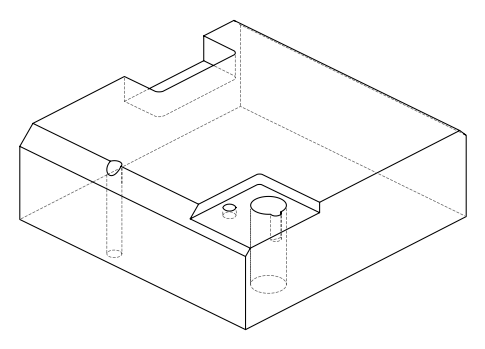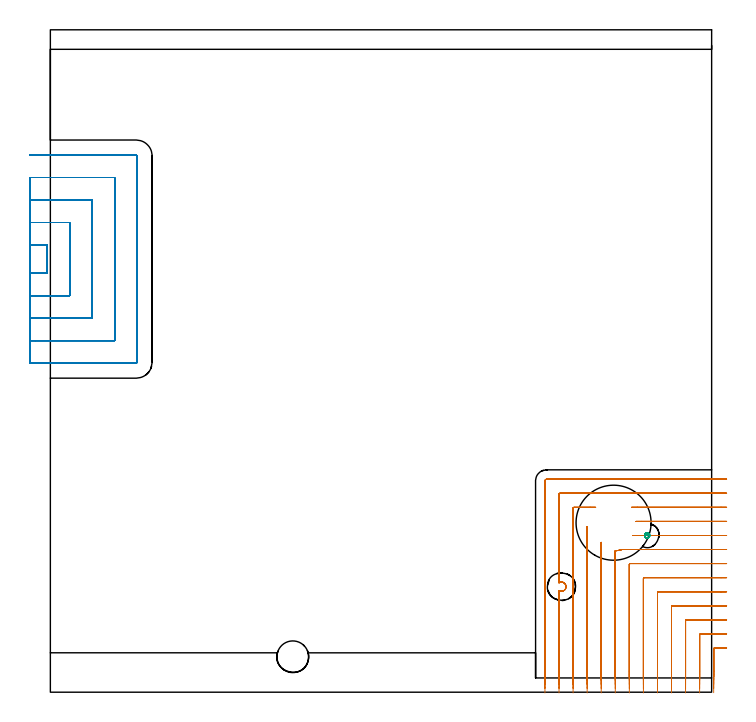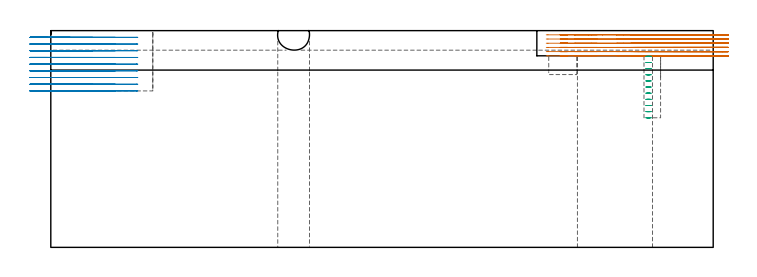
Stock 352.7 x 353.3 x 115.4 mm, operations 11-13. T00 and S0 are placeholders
(PLAN: 13 operations, 10 tool changes, 73.8 min)
(1 SPOT_DRILL | STEP1HOLE | NXT0321_9005460120000 | 0.03 min | 4 mm3)
(2 SPOT_DRILL_1 | STEP1POCKET | NXT0321_9005460120000 | 0.03 min | 1429 mm3)
(3 DRILL_BLIND_HOLE_INTO_CENTER | STEP1HOLE | NXT0301_081 | 0.08 min | 1431 mm3)
(4 GUN_DRILL_THROUGH_HOLE | STEP1HOLE | UGT0307_007 | 0.57 min | 7832 mm3)
(5 DRILL_TO_ENLARGE_THROUGH_HOLE | STEP1HOLE | UGT0301_292 | 0.5 min | 16579 mm3)
(6 INDEXABLE_INSERT_DRILL_THROUGH_HOLE_FROM_SOLID | STEP1HOLE_1 | NXT0302_035 | 0.43 min | 144959 mm3)
(7 DRILL_BLIND_HOLE_INTO_CENTER_1 | STEP1POCKET | NXT0301_128 | 0.05 min | 1090 mm3)
(8 MILL_ROUGH_BLIND_HOLE_CONTOUR | STEP1POCKET | UGT0201_128 | Spiral | 0.33 min | 1558 mm3)
(9 AREA_MILL | FG_CHAMFER_SURFACE | UGT0205_001 | 11.52 min | 19077 mm3)
(10 AREA_MILL_1 | FG_CHAMFER_SURFACE_1 | UGT0205_001 | 18.89 min | 76036 mm3)
(11 MILL_CORNER_NOTCH_RECTANGULAR | CORNER_NOTCH_RECTANGULAR | UGT0201_128 | Follow Part, ap 2.5, ae 75% | 19.47 min | 113040 mm3)
(12 MILL_SLOT | SLOT_PARTIAL_RECTANGULAR | NXT0201_012 | Follow Part, ap 4, ae 75% | 21.32 min | 220400 mm3)
(13 MILL_BLIND_HOLE_FROM_SOLID_MATERIAL | STEP1POCKET_1 | UGT0201_128 | Spiral | 0.6 min | 1885 mm3)
(TOOL NXT0321_9005460120000 | NC Spot Drill, 142deg, 12mm, Carbide, Uncoated | D12 PA142 FL30 Z2)
(TOOL NXT0301_081 | Carbide Drill 11mm [860.1-1100-033A1-MM 2214] | D11 PA140 FL55 Z2)
(TOOL UGT0307_007 | Gun Drill 10 mm | D10 PA130 FL24 Z1)
(TOOL UGT0301_292 | Twist Drill 16.9 mm | D16.9 PA118 FL120 Z2)
(TOOL NXT0302_035 | Index. Insert Drill 40mm [880-D4000L40-05] | D40 PA176 FL200 Z2)
(TOOL NXT0301_128 | Carbide Drill 12mm [861.1-1200-036A1-GP GC34] | D12 PA150 FL37.4 Z2)
(TOOL UGT0201_128 | Carbide End Mill 10.0 | D10 FL15 Z4)
(TOOL UGT0205_001 | Chamfer Mill 20 x 3 x 45 deg. | D20 FL50 Z2)
(TOOL NXT0201_012 | ENDMILL 16mm [2P460-1600-NA 1630] | D16 FL38 Z6)
(OP 11 MILL_CORNER_NOTCH_RECTANGULAR)
G17 G21 G94 G90
T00 M6
G54
G17 G0 G90 X360.7 Y23.6 S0 M3
G43 Z125.4 H0
Z113.167
G94 G1 X357.7 F250.
X354.294 F500.
G3 X353.8 Y23.106 R0.5
G1 Y11.43
Y11.222
X353.793 Y8.222 F250.
G0 Z125.4
X360.7 Y31.1
Z113.167
G1 X357.7
X346.794 F500.
G3 X346.3 Y30.606 R0.5
G1 Y11.43
X346.299 Y11.1
X346.287 Y8.1 F250.
G0 Z125.4
X360.7 Y38.6
Z113.167
G1 X357.7
X339.295 F500.
G3 X338.8 Y38.105 R0.5
G1 Y11.43
X338.799 Y11.1
X338.786 Y8.1 F250.
G0 Z125.4
X360.7 Y46.1
Z113.167
G1 X357.7
X331.795 F500.
G3 X331.3 Y45.605 R0.5
G1 Y11.43
X331.299 Y11.1
X331.285 Y8.1 F250.
G0 Z125.4
X360.7 Y53.6
Z113.167
G1 X357.7
X324.295 F500.
G3 X323.8 Y53.105 R0.5
G1 Y11.43
X323.799 Y11.1
X323.783 Y8.1 F250.
G0 Z125.4
X360.7 Y61.1
Z113.167
G1 X357.7
X316.795 F500.
G3 X316.3 Y60.605 R0.5
G1 Y11.43
G2 X316.299 Y11.1 R52.5
G1 X316.28 Y8.1 F250.
G0 Z125.4
X360.7 Y68.6
Z113.167
G1 X357.7
X309.296 F500.
G3 X308.8 Y68.104 R0.5
G1 Y11.43
G2 X308.799 Y11.1 R45.
G1 X308.777 Y8.1 F250.
G0 Z125.4
X360.7 Y76.1
Z113.167
G1 X357.7
X304.924 F500.
G2 X301.3 Y75.428 R14.999
G1 Y68.104
Y11.43
G2 X301.299 Y11.1 R37.5
G1 X301.272 Y8.1 F250.
G0 Z125.4
X360.7 Y83.6
Z113.167
G1 X357.7
X313.769 F500.
X310.769 F250.
G0 Z125.4
X360.7 Y91.1
Z113.167
G1 X357.7
X315.381 F500.
X312.381 F250.
G0 Z125.4
X360.7 Y98.6
Z113.167
G1 X357.7
X312.956 F500.
X309.956 F250.
G0 Z125.4
X293.8 Y79.932
Z113.167
G1 Y76.932
Y11.43 F500.
G2 X293.798 Y11.1 R30.
G1 X293.765 Y8.1 F250.
G0 Z125.4
X286.3 Y88.285
Z113.167
G1 Y85.285
Y11.43 F500.
G2 X286.298 Y11.1 R22.5
G1 X286.254 Y8.1 F250.
G0 Z125.4
X290.843 Y98.6
Z113.167
G1 X287.843
X279.297 F500.
G3 X278.8 Y98.103 R0.5
G1 Y11.43
G2 X278.796 Y11.1 R15.
G1 X278.73 Y8.101 F250.
G0 Z125.4
X360.7 Y106.1
Z113.167
G1 X357.7
X271.797 F500.
G3 X271.3 Y105.603 R0.5
G1 Y58.375
X271.348 Y58.411
G2 X272.522 Y58.74 R2.475
G1 X272.749 Y58.75
X272.824 Y58.743
X273.215 Y58.659
X273.461 Y58.597
X273.565 Y58.555
X273.696 Y58.483
X273.813 Y58.414
X274.155 Y58.197
X274.268 Y58.093
X274.608 Y57.704
X274.724 Y57.526
X274.812 Y57.324
X274.963 Y56.958
X274.996 Y56.837
X275.011 Y56.685
X275.05 Y56.253
G2 X274.383 Y54.624 R2.397
G1 X273.951 Y54.246
X273.315 Y53.955
X273.204 Y53.922
X272.979 Y53.889
X272.598 Y53.853
X272.447 Y53.851
X272.326 Y53.866
X271.948 Y53.95
X271.665 Y54.026
X271.3 Y54.239
Y11.43
G2 X271.293 Y11.1 R7.5
G1 X271.161 Y8.103 F250.
G0 Z125.4
X360.7 Y113.6
Z113.167
G1 X357.7
X264.7 F500.
G3 X263.8 Y112.7 R0.9
G1 Y11.43
Y8.43 F250.
G0 Z125.4
X360.7 Y23.6
Z110.933
G1 X357.7
X354.294 F500.
G3 X353.8 Y23.106 R0.5
G1 Y11.222
Y8.222 F250.
G0 Z125.4
X360.7 Y31.1
Z110.933
G1 X357.7
X346.794 F500.
G3 X346.3 Y30.606 R0.5
G1 Y11.1
Y8.1 F250.
G0 Z125.4
X360.7 Y38.6
Z110.933
G1 X357.7
X339.295 F500.
G3 X338.8 Y38.105 R0.5
G1 Y11.1
Y8.1 F250.
G0 Z125.4
X360.7 Y46.1
Z110.933
G1 X357.7
X331.795 F500.
G3 X331.3 Y45.605 R0.5
G1 Y11.1
Y8.1 F250.
G0 Z125.4
X360.7 Y53.6
Z110.933
G1 X357.7
X324.295 F500.
G3 X323.8 Y53.105 R0.5
G1 Y11.1
Y8.1 F250.
G0 Z125.4
X360.7 Y61.1
Z110.933
G1 X357.7
X316.795 F500.
G3 X316.3 Y60.605 R0.5
G1 Y11.1
Y8.1 F250.
G0 Z125.4
X360.7 Y68.6
Z110.933
G1 X357.7
X309.296 F500.
G3 X308.8 Y68.104 R0.5
G1 Y11.1
Y8.1 F250.
G0 Z125.4
X360.7 Y76.1
Z110.933
G1 X357.7
X304.922 F500.
G2 X301.3 Y75.429 R15.
G1 Y68.104
Y11.1
Y8.1 F250.
G0 Z125.4
X360.7 Y83.6
Z110.933
G1 X357.7
X313.767 F500.
X310.767 F250.
G0 Z125.4
X360.7 Y91.1
Z110.933
G1 X357.7
X315.381 F500.
X312.381 F250.
G0 Z125.4
X360.7 Y98.6
Z110.933
G1 X357.7
X312.958 F500.
X309.958 F250.
G0 Z125.4
X293.8 Y79.932
Z110.933
G1 Y76.932
Y11.1 F500.
Y8.1 F250.
G0 Z125.4
X286.3 Y88.285
Z110.933
G1 Y85.285
Y11.1 F500.
Y8.1 F250.
G0 Z125.4
X290.842 Y98.6
Z110.933
G1 X287.842
X279.297 F500.
G3 X278.8 Y98.103 R0.5
G1 Y11.1
Y8.1 F250.
G0 Z125.4
X360.7 Y106.1
Z110.933
G1 X357.7
X271.797 F500.
G3 X271.3 Y105.603 R0.5
G1 Y58.375
X271.348 Y58.411
G2 X272.522 Y58.74 R2.476
G1 X272.749 Y58.75
X272.824 Y58.743
X273.215 Y58.659
X273.461 Y58.597
X273.565 Y58.555
X273.696 Y58.483
X273.813 Y58.414
X274.155 Y58.197
X274.268 Y58.093
X274.608 Y57.704
X274.724 Y57.526
X274.812 Y57.324
X274.965 Y56.951
X274.996 Y56.839
X275.05 Y56.222
G2 X274.383 Y54.624 R2.401
G1 X273.951 Y54.246
X273.315 Y53.955
X273.204 Y53.922
X272.566 Y53.853
X272.447 Y53.851
X272.326 Y53.866
X271.948 Y53.95
X271.666 Y54.026
X271.3 Y54.239
Y11.1
Y8.1 F250.
G0 Z125.4
X360.7 Y113.6
Z110.933
G1 X357.7
X264.7 F500.
G3 X263.8 Y112.7 R0.9
G1 Y11.1
Y8.1 F250.
G0 Z125.4
X360.7 Y23.6
Z108.7
G1 X357.7
X354.294 F500.
G3 X353.8 Y23.106 R0.5
G1 Y9.423
Y6.423 F250.
G0 Z125.4
X360.7 Y31.1
Z108.7
G1 X357.7
X346.794 F500.
G3 X346.3 Y30.606 R0.5
G1 Y9.3
Y6.3 F250.
G0 Z125.4
X360.7 Y38.6
Z108.7
G1 X357.7
X339.295 F500.
G3 X338.8 Y38.105 R0.5
G1 Y9.3
Y6.3 F250.
G0 Z125.4
X360.7 Y46.1
Z108.7
G1 X357.7
X331.795 F500.
G3 X331.3 Y45.605 R0.5
G1 Y9.3
Y6.3 F250.
G0 Z125.4
X360.7 Y53.6
Z108.7
G1 X357.7
X324.295 F500.
G3 X323.8 Y53.105 R0.5
G1 Y9.3
Y6.3 F250.
G0 Z125.4
X360.7 Y61.1
Z108.7
G1 X357.7
X316.796 F500.
G3 X316.3 Y60.604 R0.5
G1 Y9.3
Y6.3 F250.
G0 Z125.4
X360.7 Y68.6
Z108.7
G1 X357.7
X309.296 F500.
G3 X308.8 Y68.104 R0.5
G1 Y9.301
Y6.301 F250.
G0 Z125.4
X360.7 Y76.1
Z108.7
G1 X357.7
X304.922 F500.
G2 X301.576 Y75.448 R15.
X301.3 Y75.429 R15.
G1 Y68.104
Y9.301
Y6.301 F250.
G0 Z125.4
X360.7 Y83.6
Z108.7
G1 X357.7
X313.767 F500.
X310.767 F250.
G0 Z125.4
X360.7 Y91.1
Z108.7
G1 X357.7
X315.381 F500.
X312.381 F250.
G0 Z125.4
X360.7 Y98.6
Z108.7
G1 X357.7
X312.956 F500.
X309.956 F250.
G0 Z125.4
X293.8 Y79.932
Z108.7
G1 Y76.932
Y9.301 F500.
Y6.301 F250.
G0 Z125.4
X286.3 Y88.285
Z108.7
G1 Y85.285
Y9.301 F500.
Y6.301 F250.
G0 Z125.4
X290.843 Y98.6
Z108.7
G1 X287.843
X279.297 F500.
G3 X278.8 Y98.103 R0.5
G1 Y9.301
Y6.301 F250.
G0 Z125.4
X360.7 Y106.1
Z108.7
G1 X357.7
X271.797 F500.
G3 X271.3 Y105.603 R0.5
G1 Y58.376
X271.346 Y58.41
G2 X272.522 Y58.74 R2.479
G1 X272.749 Y58.75
X272.824 Y58.743
X273.215 Y58.659
X273.461 Y58.597
X273.565 Y58.555
X273.696 Y58.483
X273.813 Y58.413
X274.155 Y58.197
X274.266 Y58.095
X274.607 Y57.705
X274.725 Y57.525
X274.807 Y57.335
X274.963 Y56.958
X274.996 Y56.839
X275.023 Y56.552
X275.05 Y56.253
G2 X274.385 Y54.626 R2.401
G1 X273.964 Y54.256
X273.95 Y54.246
X273.315 Y53.955
X273.202 Y53.921
G2 X271.957 Y53.947 R2.445
G1 X271.667 Y54.026
X271.3 Y54.24
Y9.301
Y6.301 F250.
G0 Z125.4
X360.7 Y113.6
Z108.7
G1 X357.7
X264.7 F500.
G3 X263.8 Y112.7 R0.9
G1 Y9.301
Y6.301 F250.
G0 Z125.4
X360.7 Y23.6
Z106.467
G1 X357.7
X354.294 F500.
G3 X353.8 Y23.106 R0.5
G1 Y7.189
Y4.189 F250.
G0 Z125.4
X360.7 Y31.1
Z106.467
G1 X357.7
X346.794 F500.
G3 X346.3 Y30.606 R0.5
G1 Y7.067
Y4.067 F250.
G0 Z125.4
X360.7 Y38.6
Z106.467
G1 X357.7
X339.295 F500.
G3 X338.8 Y38.105 R0.5
G1 Y7.067
Y4.067 F250.
G0 Z125.4
X360.7 Y46.1
Z106.467
G1 X357.7
X331.795 F500.
G3 X331.3 Y45.605 R0.5
G1 Y7.067
Y4.067 F250.
G0 Z125.4
X360.7 Y53.6
Z106.467
G1 X357.7
X324.295 F500.
G3 X323.8 Y53.105 R0.5
G1 Y7.067
Y4.067 F250.
G0 Z125.4
X360.7 Y61.1
Z106.467
G1 X357.7
X316.795 F500.
G3 X316.3 Y60.605 R0.5
G1 Y7.067
Y4.067 F250.
G0 Z125.4
X360.7 Y68.6
Z106.467
G1 X357.7
X309.296 F500.
G3 X308.8 Y68.104 R0.5
G1 Y7.067
Y4.067 F250.
G0 Z125.4
X360.7 Y76.1
Z106.467
G1 X357.7
X304.924 F500.
G2 X301.3 Y75.429 R15.
G1 Y68.104
Y7.067
Y4.067 F250.
G0 Z125.4
X360.7 Y83.6
Z106.467
G1 X357.7
X313.769 F500.
X310.769 F250.
G0 Z125.4
X360.7 Y91.1
Z106.467
G1 X357.7
X315.381 F500.
X312.381 F250.
G0 Z125.4
X360.7 Y98.6
Z106.467
G1 X357.7
X312.956 F500.
X309.956 F250.
G0 Z125.4
X293.8 Y79.932
Z106.467
G1 Y76.932
Y7.067 F500.
Y4.067 F250.
G0 Z125.4
X286.3 Y88.285
Z106.467
G1 Y85.285
Y7.068 F500.
Y4.068 F250.
G0 Z125.4
X290.843 Y98.6
Z106.467
G1 X287.843
X279.297 F500.
G3 X278.8 Y98.103 R0.5
G1 Y7.068
Y4.068 F250.
G0 Z125.4
X360.7 Y106.1
Z106.467
G1 X357.7
X271.797 F500.
G3 X271.3 Y105.603 R0.5
G1 Y58.376
X271.346 Y58.41
G2 X272.522 Y58.74 R2.491
G1 X272.749 Y58.75
X272.824 Y58.743
X273.215 Y58.659
X273.461 Y58.597
X273.565 Y58.555
X273.696 Y58.483
X273.813 Y58.413
X274.155 Y58.197
X274.266 Y58.095
X274.607 Y57.705
X274.725 Y57.525
X274.807 Y57.335
X274.963 Y56.958
X274.996 Y56.837
X275.01 Y56.697
X275.05 Y56.253
G2 X274.385 Y54.626 R2.402
G1 X273.964 Y54.256
X273.95 Y54.246
X273.315 Y53.955
X273.202 Y53.921
G2 X271.957 Y53.947 R2.445
G1 X271.667 Y54.025
X271.3 Y54.24
Y7.068
Y4.068 F250.
G0 Z125.4
X360.7 Y113.6
Z106.467
G1 X357.7
X264.7 F500.
G3 X263.8 Y112.7 R0.9
G1 Y7.068
Y4.068 F250.
G0 Z125.4
X360.7 Y23.6
Z104.233
G1 X357.7
X354.294 F500.
G3 X353.8 Y23.106 R0.5
G1 Y4.957
Y1.957 F250.
G0 Z125.4
X360.7 Y31.1
Z104.233
G1 X357.7
X346.794 F500.
G3 X346.3 Y30.606 R0.5
G1 Y4.834
Y1.834 F250.
G0 Z125.4
X360.7 Y38.6
Z104.233
G1 X357.7
X339.295 F500.
G3 X338.8 Y38.105 R0.5
G1 Y4.834
Y1.834 F250.
G0 Z125.4
X360.7 Y46.1
Z104.233
G1 X357.7
X331.795 F500.
G3 X331.3 Y45.605 R0.5
G1 Y4.834
Y1.834 F250.
G0 Z125.4
X360.7 Y53.6
Z104.233
G1 X357.7
X324.295 F500.
G3 X323.8 Y53.105 R0.5
G1 Y4.834
Y1.834 F250.
G0 Z125.4
X360.7 Y61.1
Z104.233
G1 X357.7
X316.795 F500.
G3 X316.3 Y60.605 R0.5
G1 Y4.834
Y1.834 F250.
G0 Z125.4
X360.7 Y68.6
Z104.233
G1 X357.7
X309.296 F500.
G3 X308.8 Y68.104 R0.5
G1 Y4.834
Y1.834 F250.
G0 Z125.4
X360.7 Y76.1
Z104.233
G1 X357.7
X304.923 F500.
G2 X302.45 Y75.542 R15.001
X301.3 Y75.429 R15.003
G1 Y68.104
Y4.834
Y1.834 F250.
G0 Z125.4
X360.7 Y83.6
Z104.233
G1 X357.7
X313.768 F500.
X310.768 F250.
G0 Z125.4
X360.7 Y91.1
Z104.233
G1 X357.7
X315.381 F500.
X312.381 F250.
G0 Z125.4
X360.7 Y98.6
Z104.233
G1 X357.7
X312.956 F500.
X309.956 F250.
G0 Z125.4
X293.8 Y79.932
Z104.233
G1 Y76.932
Y4.834 F500.
Y1.834 F250.
G0 Z125.4
X286.3 Y88.285
Z104.233
G1 Y85.285
Y4.834 F500.
Y1.834 F250.
G0 Z125.4
X290.843 Y98.6
Z104.233
G1 X287.843
X279.297 F500.
G3 X278.8 Y98.103 R0.5
G1 Y4.834
Y1.834 F250.
G0 Z125.4
X360.7 Y106.1
Z104.233
G1 X357.7
X271.797 F500.
G3 X271.3 Y105.603 R0.5
G1 Y58.376
X271.346 Y58.41
G2 X272.522 Y58.74 R2.491
G1 X272.749 Y58.75
X272.824 Y58.743
X273.215 Y58.659
X273.461 Y58.597
X273.565 Y58.555
X273.696 Y58.483
X273.813 Y58.413
X274.155 Y58.197
X274.266 Y58.095
X274.607 Y57.705
X274.725 Y57.525
X274.807 Y57.335
X274.963 Y56.958
X274.996 Y56.837
X275.01 Y56.697
X275.05 Y56.253
G2 X274.385 Y54.626 R2.402
G1 X273.964 Y54.256
X273.95 Y54.246
X273.636 Y54.093
X273.315 Y53.955
X273.202 Y53.921
G2 X271.957 Y53.947 R2.445
G1 X271.667 Y54.025
X271.3 Y54.24
Y4.834
Y1.834 F250.
G0 Z125.4
X360.7 Y113.6
Z104.233
G1 X357.7
X264.7 F500.
G3 X263.8 Y112.7 R0.9
G1 Y4.834
Y1.834 F250.
G0 Z125.4
X360.7 Y23.6
Z102.
G1 X357.7
X354.294 F500.
G3 X353.8 Y23.106 R0.5
G1 Y2.726
Y-0.274 F250.
G0 Z125.4
X360.7 Y31.1
Z102.
G1 X357.7
X346.794 F500.
G3 X346.3 Y30.606 R0.5
G1 Y2.601
Y-0.399 F250.
G0 Z125.4
X360.7 Y38.6
Z102.
G1 X357.7
X339.295 F500.
G3 X338.8 Y38.105 R0.5
G1 Y2.601
Y-0.399 F250.
G0 Z125.4
X360.7 Y46.1
Z102.
G1 X357.7
X331.795 F500.
G3 X331.3 Y45.605 R0.5
G1 Y2.601
Y-0.399 F250.
G0 Z125.4
X360.7 Y53.6
Z102.
G1 X357.7
X324.295 F500.
G3 X323.8 Y53.105 R0.5
G1 Y2.601
Y-0.399 F250.
G0 Z125.4
X360.7 Y61.1
Z102.
G1 X357.7
X316.795 F500.
G3 X316.3 Y60.605 R0.5
G1 Y2.602
Y-0.398 F250.
G0 Z125.4
X360.7 Y68.6
Z102.
G1 X357.7
X309.296 F500.
G3 X308.8 Y68.104 R0.5
G1 Y2.602
Y-0.398 F250.
G0 Z125.4
X360.7 Y76.1
Z102.
G1 X357.7
X304.923 F500.
G2 X302.45 Y75.542 R15.001
X301.3 Y75.429 R15.003
G1 Y68.104
Y2.602
Y-0.398 F250.
G0 Z125.4
X360.7 Y83.6
Z102.
G1 X357.7
X313.768 F500.
X310.768 F250.
G0 Z125.4
X360.7 Y91.1
Z102.
G1 X357.7
X315.38 F500.
X312.38 F250.
G0 Z125.4
X360.7 Y98.6
Z102.
G1 X357.7
X312.956 F500.
X309.956 F250.
G0 Z125.4
X293.8 Y79.932
Z102.
G1 Y76.932
Y2.602 F500.
Y-0.398 F250.
G0 Z125.4
X286.3 Y88.285
Z102.
G1 Y85.285
Y2.602 F500.
Y-0.398 F250.
G0 Z125.4
X290.843 Y98.6
Z102.
G1 X287.843
X279.297 F500.
G3 X278.8 Y98.103 R0.5
G1 Y2.602
Y-0.398 F250.
G0 Z125.4
X360.7 Y106.1
Z102.
G1 X357.7
X271.797 F500.
G3 X271.3 Y105.603 R0.5
G1 Y58.376
X271.346 Y58.41
G2 X272.522 Y58.74 R2.484
G1 X272.75 Y58.75
X272.825 Y58.742
X273.216 Y58.659
X273.462 Y58.596
X273.565 Y58.555
X273.696 Y58.483
X273.815 Y58.412
X274.155 Y58.197
X274.266 Y58.095
X274.607 Y57.705
X274.725 Y57.525
X274.807 Y57.335
X274.963 Y56.959
X274.996 Y56.836
X275.01 Y56.697
X275.05 Y56.253
G2 X274.385 Y54.626 R2.399
G1 X274.288 Y54.54
X273.964 Y54.256
X273.945 Y54.243
X273.636 Y54.093
X273.315 Y53.955
X273.202 Y53.921
G2 X271.957 Y53.947 R2.445
G1 X271.667 Y54.025
X271.3 Y54.24
Y2.602
Y-0.398 F250.
G0 Z125.4
X360.7 Y113.6
Z102.
G1 X357.7
X264.7 F500.
G3 X263.8 Y112.7 R0.9
G1 Y2.602
Y-0.398 F250.
G0 Z125.4
M5
M2
(OP 12 MILL_SLOT)
G17 G21 G94 G90
T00 M6
G54
G17 G0 G90 X-11. Y223.5 S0 M3
G43 Z125.4 H1
Z111.833
G94 G1 X-8. F250.
X-1.7 F500.
Y238.5
X-8.
X-11. F250.
Y211.5
X-8.
X10.3 F500.
Y250.5
X-8.
X-11. F250.
Y199.5
X-8.
X22.3 F500.
Y262.5
X-8.
X-11. F250.
Y187.5
X-8.
X34.3 F500.
Y274.5
X-8.
X-11. F250.
Y175.5
X-8.
X45.7 F500.
G3 X46.3 Y176.1 R0.6
G1 Y285.9
G3 X45.7 Y286.5 R0.6
G1 X-8.
X-11. F250.
G0 Y223.5 Z108.267
G1 X-8.
X-1.7 F500.
Y238.5
X-8.
X-11. F250.
Y211.5
X-8.
X10.3 F500.
Y250.5
X-8.
X-11. F250.
Y199.5
X-8.
X22.3 F500.
Y262.5
X-8.
X-11. F250.
Y187.5
X-8.
X34.3 F500.
Y274.5
X-8.
X-11. F250.
Y175.5
X-8.
X45.7 F500.
G3 X46.3 Y176.1 R0.6
G1 Y285.9
G3 X45.7 Y286.5 R0.6
G1 X-8.
X-11. F250.
G0 Y223.5 Z104.7
G1 X-8.
X-1.7 F500.
Y238.5
X-8.
X-11. F250.
Y211.5
X-8.
X10.3 F500.
Y250.5
X-8.
X-11. F250.
Y199.5
X-8.
X22.3 F500.
Y262.5
X-8.
X-11. F250.
Y187.5
X-8.
X34.3 F500.
Y274.5
X-8.
X-11. F250.
Y175.5
X-8.
X45.7 F500.
G3 X46.3 Y176.1 R0.6
G1 Y285.9
G3 X45.7 Y286.5 R0.6
G1 X-8.
X-11. F250.
G0 Y223.5 Z101.133
G1 X-8.
X-1.7 F500.
Y238.5
X-8.
X-11. F250.
Y211.5
X-8.
X10.3 F500.
Y250.5
X-8.
X-11. F250.
Y199.5
X-8.
X22.3 F500.
Y262.5
X-8.
X-11. F250.
Y187.5
X-8.
X34.3 F500.
Y274.5
X-8.
X-11. F250.
Y175.5
X-8.
X45.7 F500.
G3 X46.3 Y176.1 R0.6
G1 Y285.9
G3 X45.7 Y286.5 R0.6
G1 X-8.
X-11. F250.
G0 Y223.5 Z97.567
G1 X-8.
X-1.7 F500.
Y238.5
X-8.
X-11. F250.
Y211.5
X-8.
X10.3 F500.
Y250.5
X-8.
X-11. F250.
Y199.5
X-8.
X22.3 F500.
Y262.5
X-8.
X-11. F250.
Y187.5
X-8.
X34.3 F500.
Y274.5
X-8.
X-11. F250.
Y175.5
X-8.
X45.7 F500.
G3 X46.3 Y176.1 R0.6
G1 Y285.9
G3 X45.7 Y286.5 R0.6
G1 X-8.
X-11. F250.
G0 Y223.5 Z94.
G1 X-8.
X-1.7 F500.
Y238.5
X-8.
X-11. F250.
Y211.5
X-8.
X10.3 F500.
Y250.5
X-8.
X-11. F250.
Y199.5
X-8.
X22.3 F500.
Y262.5
X-8.
X-11. F250.
Y187.5
X-8.
X34.3 F500.
Y274.5
X-8.
X-11. F250.
Y175.5
X-8.
X45.7 F500.
G3 X46.3 Y176.1 R0.6
G1 Y285.9
G3 X45.7 Y286.5 R0.6
G1 X-8.
X-11. F250.
G0 Y223.5 Z90.433
G1 X-8.
X-1.7 F500.
Y238.5
X-8.
X-11. F250.
Y211.5
X-8.
X10.3 F500.
Y250.5
X-8.
X-11. F250.
Y199.5
X-8.
X22.3 F500.
Y262.5
X-8.
X-11. F250.
Y187.5
X-8.
X34.3 F500.
Y274.5
X-8.
X-11. F250.
Y175.5
X-8.
X45.7 F500.
G3 X46.3 Y176.1 R0.6
G1 Y285.9
G3 X45.7 Y286.5 R0.6
G1 X-8.
X-11. F250.
G0 Y223.5 Z86.867
G1 X-8.
X-1.7 F500.
Y238.5
X-8.
X-11. F250.
Y211.5
X-8.
X10.3 F500.
Y250.5
X-8.
X-11. F250.
Y199.5
X-8.
X22.3 F500.
Y262.5
X-8.
X-11. F250.
Y187.5
X-8.
X34.3 F500.
Y274.5
X-8.
X-11. F250.
Y175.5
X-8.
X45.7 F500.
G3 X46.3 Y176.1 R0.6
G1 Y285.9
G3 X45.7 Y286.5 R0.6
G1 X-8.
X-11. F250.
G0 Y223.5 Z83.3
G1 X-8.
X-1.7 F500.
Y238.5
X-8.
X-11. F250.
Y211.5
X-8.
X10.3 F500.
Y250.5
X-8.
X-11. F250.
Y199.5
X-8.
X22.3 F500.
Y262.5
X-8.
X-11. F250.
Y187.5
X-8.
X34.3 F500.
Y274.5
X-8.
X-11. F250.
Y175.5
X-8.
X45.7 F500.
G3 X46.3 Y176.1 R0.6
G1 Y285.9
G3 X45.7 Y286.5 R0.6
G1 X-8.
X-11. F250.
G0 Z125.4
M5
M2
(OP 13 MILL_BLIND_HOLE_FROM_SOLID_MATERIAL)
G17 G21 G94 G90
T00 M6
G54
G17 G0 G90 X318.3 Y83.6 S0 M3
G43 Z125.4 H0
Z101.727
G94 G3 X318.934 Y84.366 R0.645 F250.
X318.038 Y84.975 R0.766
X316.925 Y83.338 R1.4
X318.038 Y84.975 R-1.4
X317.481 Y84.156 R0.7
X318.3 Y83.6 R0.7
G0 Z98.455
G3 X318.934 Y84.366 R0.645
X318.038 Y84.975 R0.766
X316.925 Y83.338 R1.4
X318.038 Y84.975 R-1.4
X317.481 Y84.156 R0.7
X318.3 Y83.6 R0.7
G0 Z95.182
G3 X318.934 Y84.366 R0.645
X318.038 Y84.975 R0.766
X316.925 Y83.338 R1.4
X318.038 Y84.975 R-1.4
X317.481 Y84.156 R0.7
X318.3 Y83.6 R0.7
G0 Z91.909
G3 X318.934 Y84.366 R0.645
X318.038 Y84.975 R0.766
X316.925 Y83.338 R1.4
X318.038 Y84.975 R-1.4
X317.481 Y84.156 R0.7
X318.3 Y83.6 R0.7
G0 Z88.636
G3 X318.934 Y84.366 R0.645
X318.038 Y84.975 R0.766
X316.925 Y83.338 R1.4
X318.038 Y84.975 R-1.4
X317.481 Y84.156 R0.7
X318.3 Y83.6 R0.7
G0 Z85.364
G3 X318.934 Y84.366 R0.645
X318.038 Y84.975 R0.766
X316.925 Y83.338 R1.4
X318.038 Y84.975 R-1.4
X317.481 Y84.156 R0.7
X318.3 Y83.6 R0.7
G0 Z82.091
G3 X318.934 Y84.366 R0.645
X318.038 Y84.975 R0.766
X316.925 Y83.338 R1.4
X318.038 Y84.975 R-1.4
X317.481 Y84.156 R0.7
X318.3 Y83.6 R0.7
G0 Z78.818
G3 X318.934 Y84.366 R0.645
X318.038 Y84.975 R0.766
X316.925 Y83.338 R1.4
X318.038 Y84.975 R-1.4
X317.481 Y84.156 R0.7
X318.3 Y83.6 R0.7
G0 Z75.545
G3 X318.934 Y84.366 R0.645
X318.038 Y84.975 R0.766
X316.925 Y83.338 R1.4
X318.038 Y84.975 R-1.4
X317.481 Y84.156 R0.7
X318.3 Y83.6 R0.7
G0 Z72.273
G3 X318.934 Y84.366 R0.645
X318.038 Y84.975 R0.766
X316.925 Y83.338 R1.4
X318.038 Y84.975 R-1.4
X317.481 Y84.156 R0.7
X318.3 Y83.6 R0.7
G0 Z69.
G3 X318.934 Y84.366 R0.645
X318.038 Y84.975 R0.766
X316.925 Y83.338 R1.4
X318.038 Y84.975 R-1.4
X317.481 Y84.156 R0.7
X318.3 Y83.6 R0.7
G0 Z125.4
M5
M2
